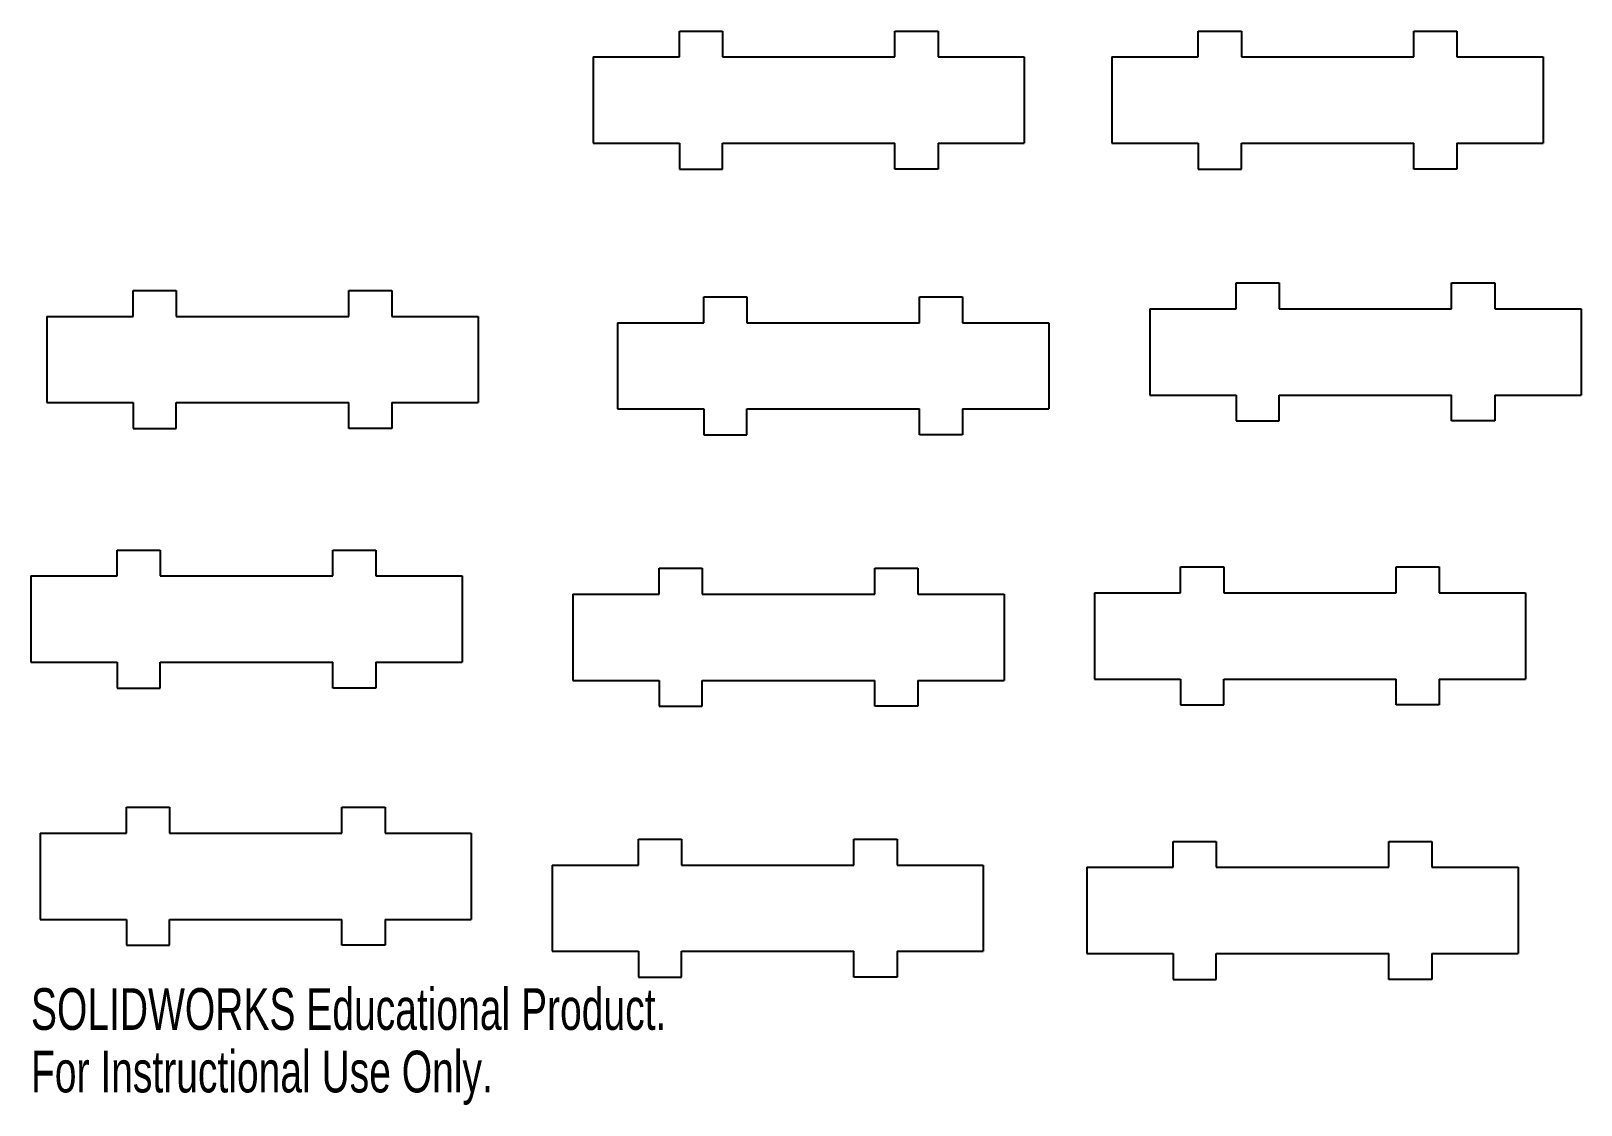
# Model space of a CAD drawing. Header units: millimetres. Extents: x -314 to -134, y -89 to 35.
import ezdxf

# ---------------------------------------------------------------- set-up
doc = ezdxf.new("R2010")
doc.units = ezdxf.units.MM
doc.styles.add('SLDTEXTSTYLE0', font='TXT', dxfattribs={"width": 0.7})

msp = doc.modelspace()

# ---------------------------------------------------------------- linework, layer by layer
at = {"color": 7, "linetype": 'Continuous', "lineweight": 25}
for p, q in [((-238.39, 32.23), (-238.39, 35.23)), ((-238.39, 35.23), (-233.39, 35.23)), ((-233.39, 35.23), (-233.39, 32.23)), ((-213.39, 32.23), (-213.39, 35.23)), ((-213.39, 35.23), (-208.39, 35.23)), ((-208.39, 35.23), (-208.39, 32.23)), ((-178.22, 32.23), (-178.22, 35.23)), ((-178.22, 35.23), (-173.22, 35.23)), ((-173.22, 35.23), (-173.22, 32.23)), ((-153.22, 32.23), (-153.22, 35.23)), ((-153.22, 35.23), (-148.22, 35.23)), ((-148.22, 35.23), (-148.22, 32.23)), ((-248.39, 32.23), (-248.39, 22.23)), ((-248.39, 32.23), (-238.39, 32.23)), ((-233.39, 32.23), (-213.39, 32.23)), ((-208.39, 32.23), (-198.39, 32.23)), ((-198.39, 32.23), (-198.39, 22.23)), ((-188.22, 32.23), (-188.22, 22.23)), ((-188.22, 32.23), (-178.22, 32.23)), ((-173.22, 32.23), (-153.22, 32.23)), ((-148.22, 32.23), (-138.22, 32.23)), ((-138.22, 32.23), (-138.22, 22.23)), ((-248.39, 22.23), (-238.39, 22.23)), ((-238.39, 22.23), (-238.39, 19.23)), ((-233.39, 22.23), (-213.39, 22.23)), ((-233.39, 19.23), (-233.39, 22.23)), ((-213.39, 19.23), (-213.39, 22.23)), ((-208.39, 22.23), (-198.39, 22.23)), ((-208.39, 22.23), (-208.39, 19.23)), ((-188.22, 22.23), (-178.22, 22.23)), ((-178.22, 22.23), (-178.22, 19.23)), ((-173.22, 22.23), (-153.22, 22.23)), ((-173.22, 19.23), (-173.22, 22.23)), ((-153.22, 19.23), (-153.22, 22.23)), ((-148.22, 22.23), (-138.22, 22.23)), ((-148.22, 22.23), (-148.22, 19.23)), ((-238.39, 19.23), (-233.39, 19.23)), ((-208.39, 19.23), (-213.39, 19.23)), ((-178.22, 19.23), (-173.22, 19.23)), ((-148.22, 19.23), (-153.22, 19.23)), ((-173.83, 3.03), (-173.83, 6.03)), ((-173.83, 6.03), (-168.83, 6.03)), ((-168.83, 6.03), (-168.83, 3.03)), ((-148.83, 3.03), (-148.83, 6.03)), ((-148.83, 6.03), (-143.83, 6.03)), ((-143.83, 6.03), (-143.83, 3.03)), ((-301.73, 2.15), (-301.73, 5.15)), ((-301.73, 5.15), (-296.73, 5.15)), ((-296.73, 5.15), (-296.73, 2.15)), ((-276.73, 5.15), (-271.73, 5.15)), ((-276.73, 2.15), (-276.73, 5.15)), ((-271.73, 5.15), (-271.73, 2.15)), ((-235.55, 1.41), (-235.55, 4.41)), ((-235.55, 4.41), (-230.55, 4.41)), ((-230.55, 4.41), (-230.55, 1.41)), ((-210.55, 1.41), (-210.55, 4.41)), ((-210.55, 4.41), (-205.55, 4.41)), ((-205.55, 4.41), (-205.55, 1.41)), ((-311.73, 2.15), (-311.73, -7.85)), ((-311.73, 2.15), (-301.73, 2.15)), ((-296.73, 2.15), (-276.73, 2.15)), ((-271.73, 2.15), (-261.73, 2.15)), ((-261.73, 2.15), (-261.73, -7.85)), ((-183.83, 3.03), (-183.83, -6.97)), ((-183.83, 3.03), (-173.83, 3.03)), ((-168.83, 3.03), (-148.83, 3.03)), ((-143.83, 3.03), (-133.83, 3.03)), ((-133.83, 3.03), (-133.83, -6.97)), ((-245.55, 1.41), (-245.55, -8.59)), ((-245.55, 1.41), (-235.55, 1.41)), ((-230.55, 1.41), (-210.55, 1.41)), ((-205.55, 1.41), (-195.55, 1.41)), ((-195.55, 1.41), (-195.55, -8.59)), ((-183.83, -6.97), (-173.83, -6.97)), ((-173.83, -6.97), (-173.83, -9.97)), ((-168.83, -6.97), (-148.83, -6.97)), ((-168.83, -9.97), (-168.83, -6.97)), ((-148.83, -9.97), (-148.83, -6.97)), ((-143.83, -6.97), (-133.83, -6.97)), ((-143.83, -6.97), (-143.83, -9.97)), ((-311.73, -7.85), (-301.73, -7.85)), ((-301.73, -7.85), (-301.73, -10.85)), ((-296.73, -7.85), (-276.73, -7.85)), ((-296.73, -10.85), (-296.73, -7.85)), ((-276.73, -10.85), (-276.73, -7.85)), ((-271.73, -7.85), (-261.73, -7.85)), ((-271.73, -7.85), (-271.73, -10.85)), ((-245.55, -8.59), (-235.55, -8.59)), ((-235.55, -8.59), (-235.55, -11.59)), ((-230.55, -11.59), (-230.55, -8.59)), ((-230.55, -8.59), (-210.55, -8.59)), ((-210.55, -11.59), (-210.55, -8.59)), ((-205.55, -8.59), (-195.55, -8.59)), ((-205.55, -8.59), (-205.55, -11.59)), ((-173.83, -9.97), (-168.83, -9.97)), ((-143.83, -9.97), (-148.83, -9.97)), ((-301.73, -10.85), (-296.73, -10.85)), ((-271.73, -10.85), (-276.73, -10.85)), ((-235.55, -11.59), (-230.55, -11.59)), ((-205.55, -11.59), (-210.55, -11.59)), ((-303.58, -27.94), (-303.58, -24.94)), ((-303.58, -24.94), (-298.58, -24.94)), ((-298.58, -24.94), (-298.58, -27.94)), ((-278.58, -27.94), (-278.58, -24.94)), ((-278.58, -24.94), (-273.58, -24.94)), ((-273.58, -24.94), (-273.58, -27.94)), ((-180.26, -29.9), (-180.26, -26.9)), ((-180.26, -26.9), (-175.26, -26.9)), ((-175.26, -26.9), (-175.26, -29.9)), ((-155.26, -29.9), (-155.26, -26.9)), ((-155.26, -26.9), (-150.26, -26.9)), ((-150.26, -26.9), (-150.26, -29.9)), ((-313.58, -27.94), (-313.58, -37.94)), ((-313.58, -27.94), (-303.58, -27.94)), ((-298.58, -27.94), (-278.58, -27.94)), ((-273.58, -27.94), (-263.58, -27.94)), ((-263.58, -27.94), (-263.58, -37.94)), ((-240.74, -30.05), (-240.74, -27.05)), ((-240.74, -27.05), (-235.74, -27.05)), ((-235.74, -27.05), (-235.74, -30.05)), ((-215.74, -30.05), (-215.74, -27.05)), ((-215.74, -27.05), (-210.74, -27.05)), ((-210.74, -27.05), (-210.74, -30.05)), ((-250.74, -30.05), (-240.74, -30.05)), ((-250.74, -30.05), (-250.74, -40.05)), ((-235.74, -30.05), (-215.74, -30.05)), ((-210.74, -30.05), (-200.74, -30.05)), ((-200.74, -30.05), (-200.74, -40.05)), ((-190.26, -29.9), (-190.26, -39.9)), ((-190.26, -29.9), (-180.26, -29.9)), ((-175.26, -29.9), (-155.26, -29.9)), ((-150.26, -29.9), (-140.26, -29.9)), ((-140.26, -29.9), (-140.26, -39.9)), ((-313.58, -37.94), (-303.58, -37.94)), ((-303.58, -37.94), (-303.58, -40.94)), ((-298.58, -37.94), (-278.58, -37.94)), ((-298.58, -40.94), (-298.58, -37.94)), ((-278.58, -40.94), (-278.58, -37.94)), ((-273.58, -37.94), (-263.58, -37.94)), ((-273.58, -37.94), (-273.58, -40.94)), ((-303.58, -40.94), (-298.58, -40.94)), ((-273.58, -40.94), (-278.58, -40.94)), ((-250.74, -40.05), (-240.74, -40.05)), ((-240.74, -40.05), (-240.74, -43.05)), ((-235.74, -40.05), (-215.74, -40.05)), ((-235.74, -43.05), (-235.74, -40.05)), ((-215.74, -43.05), (-215.74, -40.05)), ((-210.74, -40.05), (-200.74, -40.05)), ((-210.74, -40.05), (-210.74, -43.05)), ((-190.26, -39.9), (-180.26, -39.9)), ((-180.26, -39.9), (-180.26, -42.9)), ((-175.26, -39.9), (-155.26, -39.9)), ((-175.26, -42.9), (-175.26, -39.9)), ((-155.26, -42.9), (-155.26, -39.9)), ((-150.26, -39.9), (-140.26, -39.9)), ((-150.26, -39.9), (-150.26, -42.9)), ((-240.74, -43.05), (-235.74, -43.05)), ((-210.74, -43.05), (-215.74, -43.05)), ((-180.26, -42.9), (-175.26, -42.9)), ((-150.26, -42.9), (-155.26, -42.9)), ((-302.52, -57.76), (-302.52, -54.76)), ((-302.52, -54.76), (-297.52, -54.76)), ((-297.52, -54.76), (-297.52, -57.76)), ((-277.52, -57.76), (-277.52, -54.76)), ((-277.52, -54.76), (-272.52, -54.76)), ((-272.52, -54.76), (-272.52, -57.76)), ((-312.52, -57.76), (-302.52, -57.76)), ((-312.52, -57.76), (-312.52, -67.76)), ((-297.52, -57.76), (-277.52, -57.76)), ((-272.52, -57.76), (-262.52, -57.76)), ((-262.52, -57.76), (-262.52, -67.76)), ((-243.14, -61.46), (-243.14, -58.46)), ((-243.14, -58.46), (-238.14, -58.46)), ((-238.14, -58.46), (-238.14, -61.46)), ((-218.14, -61.46), (-218.14, -58.46)), ((-218.14, -58.46), (-213.14, -58.46)), ((-213.14, -58.46), (-213.14, -61.46)), ((-181.12, -61.72), (-181.12, -58.72)), ((-181.12, -58.72), (-176.12, -58.72)), ((-176.12, -58.72), (-176.12, -61.72)), ((-156.12, -61.72), (-156.12, -58.72)), ((-156.12, -58.72), (-151.12, -58.72)), ((-151.12, -58.72), (-151.12, -61.72)), ((-253.14, -61.46), (-253.14, -71.46)), ((-253.14, -61.46), (-243.14, -61.46)), ((-238.14, -61.46), (-218.14, -61.46)), ((-213.14, -61.46), (-203.14, -61.46)), ((-203.14, -61.46), (-203.14, -71.46)), ((-191.12, -61.72), (-181.12, -61.72)), ((-191.12, -61.72), (-191.12, -71.72)), ((-176.12, -61.72), (-156.12, -61.72)), ((-151.12, -61.72), (-141.12, -61.72)), ((-141.12, -61.72), (-141.12, -71.72)), ((-312.52, -67.76), (-302.52, -67.76)), ((-302.52, -67.76), (-302.52, -70.76)), ((-297.52, -70.76), (-297.52, -67.76)), ((-297.52, -67.76), (-277.52, -67.76)), ((-277.52, -70.76), (-277.52, -67.76)), ((-272.52, -67.76), (-262.52, -67.76)), ((-272.52, -67.76), (-272.52, -70.76)), ((-302.52, -70.76), (-297.52, -70.76)), ((-272.52, -70.76), (-277.52, -70.76)), ((-253.14, -71.46), (-243.14, -71.46)), ((-243.14, -71.46), (-243.14, -74.46)), ((-238.14, -71.46), (-218.14, -71.46)), ((-238.14, -74.46), (-238.14, -71.46)), ((-218.14, -74.46), (-218.14, -71.46)), ((-213.14, -71.46), (-203.14, -71.46)), ((-213.14, -71.46), (-213.14, -74.46)), ((-191.12, -71.72), (-181.12, -71.72)), ((-181.12, -71.72), (-181.12, -74.72)), ((-176.12, -74.72), (-176.12, -71.72)), ((-176.12, -71.72), (-156.12, -71.72)), ((-156.12, -74.72), (-156.12, -71.72)), ((-151.12, -71.72), (-141.12, -71.72)), ((-151.12, -71.72), (-151.12, -74.72)), ((-243.14, -74.46), (-238.14, -74.46)), ((-213.14, -74.46), (-218.14, -74.46)), ((-181.12, -74.72), (-176.12, -74.72)), ((-151.12, -74.72), (-156.12, -74.72))]:
    msp.add_line(p, q, dxfattribs=at)

# ---------------------------------------------------------------- texts
at = {"color": 7, "linetype": 'Continuous', "char_height": 4.8336, "attachment_point": 1, "style": 'SLDTEXTSTYLE0'}
for s, insert in [('SOLIDWORKS Educational Product.', (-313.58, -75.74)), ('For Instructional Use Only.', (-313.58, -82.99))]:
    msp.add_mtext(s, dxfattribs=dict(at, insert=insert))

doc.saveas('drawing.dxf')
